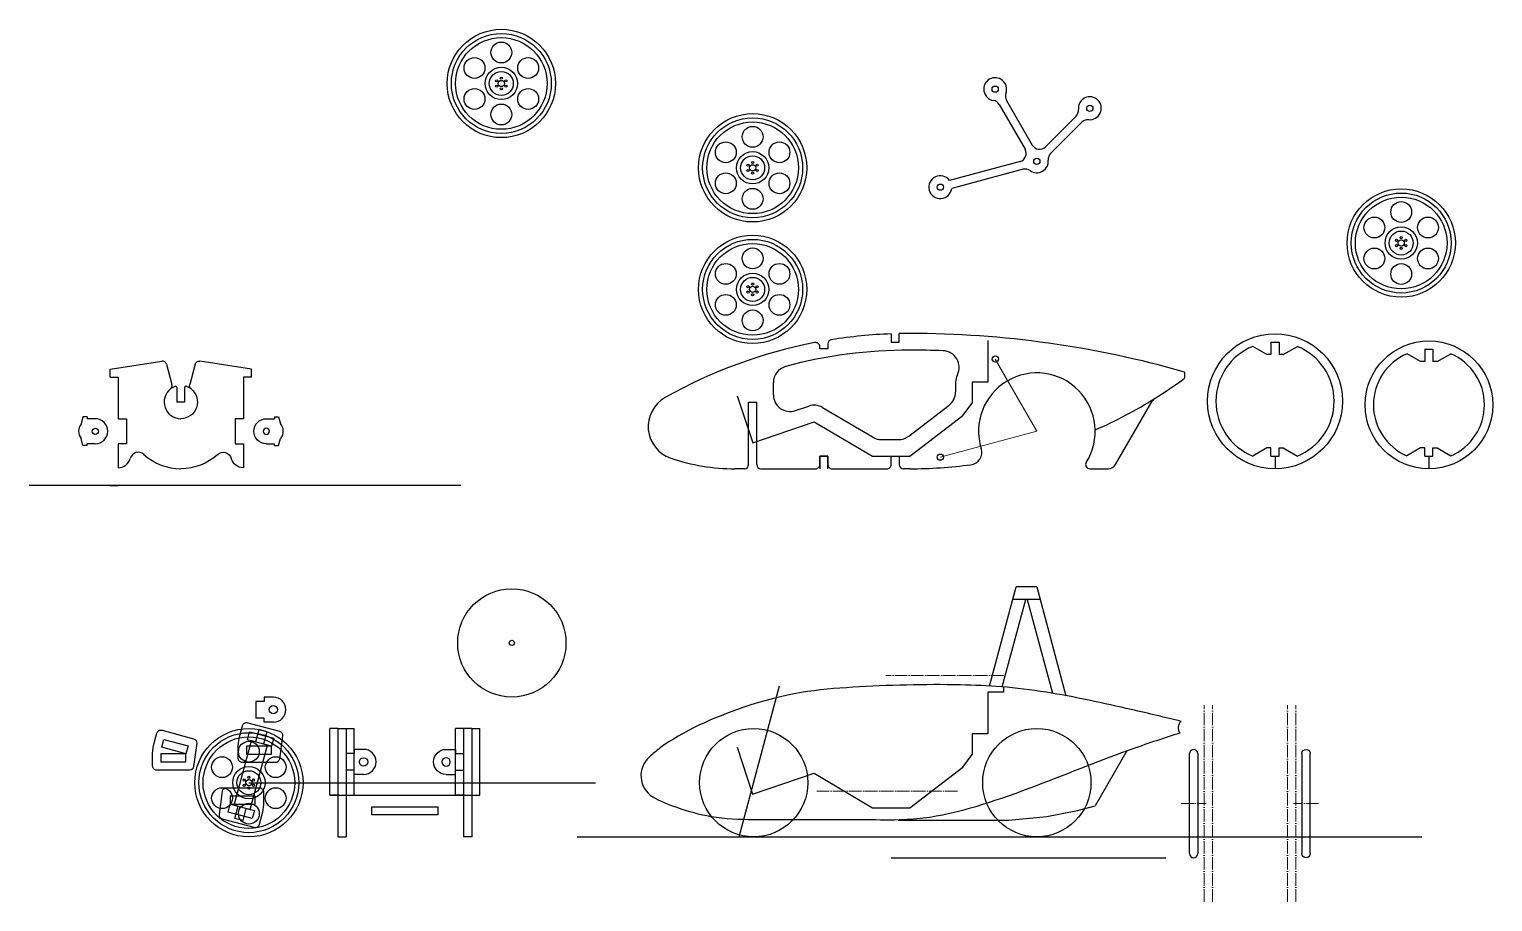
# Model space of a CAD drawing. Header units: inches. Extents: x -175 to 176, y 15 to 225.
import ezdxf

# ---------------------------------------------------------------- set-up
doc = ezdxf.new("R2010")
doc.units = ezdxf.units.IN
doc.header["$MEASUREMENT"] = 0
doc.linetypes.add('ACAD_ISO04W100', pattern=[30, 24, -3, 0, -3])
doc.layers.add('CUT', color=1, linetype='Continuous')
doc.layers.add('ETCH', color=5, linetype='Continuous')
doc.layers.add('NOPLOT', color=40, linetype='Continuous', lineweight=5)

# ---------------------------------------------------------------- blocks, each defined once
blk = doc.blocks.new('Wheel_Front')
at = {"layer": 'CUT'}
for p, q in [((-1, -12), (-1, 12)), ((1, 12), (1, -12))]:
    blk.add_line(p, q, dxfattribs=at)
for centre, start, end in [((0, 12), 0, 180), ((0, -12), 180, 0)]:
    blk.add_arc(centre, 1, start, end, dxfattribs=at)
at = {"layer": 'NOPLOT', "linetype": 'ACAD_ISO04W100', "ltscale": 0.125}
blk.add_line((-3, 0), (3, 0), dxfattribs=at)
blk = doc.blocks.new('Wheel')
at = {"layer": 'CUT'}
for centre, radius in [((0, 0), 13), ((0, 7.44), 2.5), ((-6.44, 3.72), 2.5), ((6.44, 3.72), 2.5), ((0, 0), 0.75), ((-6.44, -3.72), 2.5), ((6.44, -3.72), 2.5), ((0, -7.44), 2.5)]:
    blk.add_circle(centre, radius, dxfattribs=at)
at = {"layer": 'ETCH'}
for centre, radius in [((0, 0), 12), ((0, 0), 11), ((0, 0), 3.88), ((0, 0), 2.88), ((-1.11, 0.64), 0.25), ((0, 1.28), 0.25), ((1.11, 0.64), 0.25), ((-1.11, -0.64), 0.25), ((0, -1.28), 0.25), ((1.11, -0.64), 0.25)]:
    blk.add_circle(centre, radius, dxfattribs=at)
blk = doc.blocks.new('WheelSpacer')
at = {"layer": 'CUT'}
for radius in [3.88, 0.75]:
    blk.add_circle((0, 0), radius, dxfattribs=at)
blk = doc.blocks.new('SteeringColumn')
at = {"layer": 'CUT'}
for p, q in [((-11.01, -1), (-11.01, 1)), ((-11.01, 1), (-8.01, 1)), ((-8.01, 1), (-8.01, 2)), ((-8.01, 2), (8.01, 2)), ((8.01, 1), (8.01, 2)), ((11.01, 1), (8.01, 1)), ((11.01, -1), (11.01, 1)), ((-11.01, -1), (-8.01, -1)), ((-8.01, -1), (-8.01, -2)), ((-8.01, -2), (8.01, -2)), ((11.01, -1), (8.01, -1)), ((8.01, -1), (8.01, -2))]:
    blk.add_line(p, q, dxfattribs=at)
blk.add_circle((-1.87, 0), 0.75, dxfattribs=at)
blk = doc.blocks.new('SteeringRing')
at = {"layer": 'CUT'}
for p, q in [((-2.24, 2), (-4.19, 2)), ((-4.19, 2), (-4.19, -2)), ((0, 3), (-2.24, 3)), ((-2.24, 3), (-2.24, 2)), ((-2.24, -2), (-4.19, -2)), ((-2.24, -3), (-2.24, -2)), ((0, -3), (-2.24, -3))]:
    blk.add_line(p, q, dxfattribs=at)
blk.add_circle((0, 0), 1, dxfattribs=at)
blk.add_arc((0, 0), 3, 270, 90, dxfattribs=at)
blk = doc.blocks.new('RotationPlate')
at = {"layer": 'CUT'}
for p, q in [((2.65, -1.72), (-3.35, -1.72)), ((-3.35, -1.72), (-3.35, -3.67)), ((2.65, -3.67), (2.65, -1.72)), ((-3.35, -3.67), (2.65, -3.67))]:
    blk.add_line(p, q, dxfattribs=at)
blk.add_lwpolyline([(-3.09, 3.91), (4.51, 1.87, -0.376373), (5.25, 0.77), (4.51, -4.8, -0.376373), (3.52, -5.67), (-4.35, -5.67, -0.414214), (-5.35, -4.67), (-5.35, -1.59), (-5.12, 0.23), (-4.32, 3.2, -0.414214)], format="xyb", close=True, dxfattribs=at)
blk.add_lwpolyline([(3.15, 0.17), (2.65, -1.72), (-3.15, -0.17), (-2.65, 1.72)], close=True, dxfattribs=at)
blk = doc.blocks.new('asdf')
at = {"layer": 'CUT'}
for p, q in [((1.95, 2), (0, 2)), ((0, 2), (0, -2)), ((4.19, 3), (1.95, 3)), ((1.95, 3), (1.95, 2)), ((1.95, -2), (0, -2)), ((1.95, -3), (1.95, -2)), ((4.19, -3), (1.95, -3))]:
    blk.add_line(p, q, dxfattribs=at)
blk.add_circle((4.19, 0), 1, dxfattribs=at)
blk.add_arc((4.19, 0), 3, 270, 90, dxfattribs=at)
blk = doc.blocks.new('Hull')
at = {"layer": 'CUT'}
for p, q in [((19.96, 18.11), (19.96, 16.9)), ((35.12, 20.5), (35.12, 18.49)), ((35.12, 18.49), (37.08, 18.49)), ((37.08, 18.49), (37.08, 20.55)), ((126.35, 18.49), (128.3, 18.49)), ((126.35, 18.49), (126.35, 15.53)), ((128.3, 18.49), (128.3, 15.53)), ((18.01, 16.9), (18.01, 17.41)), ((19.96, 16.9), (18.01, 16.9)), ((125.35, 15.53), (121.97, 17.48)), ((126.35, 15.53), (125.35, 15.53)), ((129.3, 15.53), (128.3, 15.53)), ((129.3, 15.53), (132.68, 17.48)), ((162.29, 13.83), (159.02, 15.72)), ((163.29, 16.79), (165.24, 16.79)), ((163.29, 16.79), (163.29, 13.83)), ((165.24, 16.79), (165.24, 13.83)), ((166.24, 13.83), (169.52, 15.72)), ((105.62, 9.88), (105.62, 11.33)), ((163.29, 13.83), (162.29, 13.83)), ((166.24, 13.83), (165.24, 13.83)), ((6.85, 5.86), (6.85, 8.82)), ((50.62, 8.88), (50.62, 6.55)), ((0.9, -10.88), (0.9, 4.12)), ((0.9, 4.12), (2.85, 4.12)), ((2.85, -10.88), (2.85, 4.12)), ((89.04, -10.88), (97.81, 4.32)), ((12.13, 2.08), (15.34, 3.16)), ((18.66, 2.82), (30.78, -4.32)), ((39.35, -4.05), (49.05, 3.37)), ((32.81, -4.88), (36.92, -4.88)), ((125.35, -6.88), (121.97, -8.83)), ((126.35, -6.88), (125.35, -6.88)), ((126.35, -8.88), (126.35, -6.88)), ((128.3, -8.88), (128.3, -6.88)), ((128.3, -6.88), (129.3, -6.88)), ((129.3, -6.88), (132.68, -8.83)), ((162.29, -6.88), (158.99, -8.78)), ((163.29, -6.88), (162.29, -6.88)), ((163.29, -8.88), (163.29, -6.88)), ((165.24, -8.88), (165.24, -6.88)), ((165.24, -6.88), (166.24, -6.88)), ((166.24, -6.88), (169.55, -8.78)), ((35.12, -8.88), (37.08, -8.88)), ((37.08, -8.88), (37.08, -10.88)), ((126.35, -8.88), (128.3, -8.88)), ((127.32, -8.88), (127.32, -11.88)), ((163.29, -8.88), (165.24, -8.88)), ((164.27, -8.88), (164.27, -11.88)), ((-0.1, -11.88), (-2.38, -11.88)), ((39.62, -11.88), (38.08, -11.88)), ((82.82, -11.88), (87.31, -11.88))]:
    blk.add_line(p, q, dxfattribs=at)
blk.add_lwpolyline([(3.85, -11.88), (17.01, -11.88, 0.414214), (18.01, -10.88), (18.01, -8.88), (19.96, -8.88), (19.96, -10.88, 0.414214), (20.96, -11.88), (34.12, -11.88, 0.414214), (35.12, -10.88), (35.12, -8.88)], format="xyb", dxfattribs=at)
for centre, radius in [((127.32, 4.33), 16.2), ((164.27, 3.46), 15.33), ((60.13, 14.45), 0.75), ((46.94, -9.09), 0.75)]:
    blk.add_circle(centre, radius, dxfattribs=at)
for centre, radius, start, end in [((39.62, -99.42), 120, 100.954, 119.3129), ((17.01, 17.41), 1, 0, 100.954), ((20.96, 18.11), 1, 99.0228, 180), ((39.62, -99.42), 120, 92.1491, 99.0228), ((39.62, -99.42), 120, 90, 91.2176), ((39.62, -219.42), 240, 74.038, 90), ((39.62, -99.42), 116, 90, 104.8874), ((39.62, -219.42), 236, 88.0629, 90), ((47.47, 12.45), 4, 333.4768, 88.0629), ((127.32, 4.33), 14.2, 112.1534, 247.8466), ((127.32, 4.33), 14.2, 292.1534, 67.8466), ((164.27, 3.46), 13.33, 113.1784, 246.6633), ((164.27, 3.46), 13.33, 293.3367, 66.8216), ((10.85, 8.82), 4, 104.8874, 180), ((54.62, 8.88), 4, 153.4768, 180), ((70.13, -2.88), 14, 327.769, 197.2918), ((39.62, 99.12), 111, 302.0222, 306.4837), ((-15.21, -1.76), 8, 119.3129, 251.2873), ((10.85, 5.86), 4, 180, 288.7258), ((46.62, 6.55), 4, 307.4054, 0), ((99.54, 3.32), 2, 122.0222, 150), ((16.63, -0.62), 4, 59.4898, 108.7258), ((32.81, -0.88), 4, 239.4898, 270), ((36.92, -0.88), 4, 270, 307.4054), ((-2.38, 36.12), 48, 251.2873, 270), ((53.9, -7.93), 3, 277.5929, 17.2918), ((82.82, -10.88), 1, 147.769, 270), ((-0.1, -10.88), 1, 270, 0), ((3.85, -10.88), 1, 180, 270), ((38.08, -10.88), 1, 180, 270), ((39.62, 99.12), 111, 270, 277.5929), ((87.31, -9.87), 2, 270, 330)]:
    blk.add_arc(centre, radius, start, end, dxfattribs=at)
at = {"layer": 'ETCH'}
for p, q in [((58.38, 18.88), (58.38, 8.88)), ((58.38, 8.88), (54.62, 8.88)), ((54.62, 8.88), (54.62, 3.88)), ((-1.88, 5.62), (1.88, -5.62)), ((52.38, 0.88), (54.62, 3.88)), ((39.62, -8.88), (52.38, 0.88)), ((1.88, -5.62), (16.63, -0.62)), ((16.63, -0.62), (30.62, -8.88)), ((30.62, -8.88), (39.62, -8.88))]:
    blk.add_line(p, q, dxfattribs=at)
blk.add_arc((39.62, 99.12), 111, 293.6338, 302.0222, dxfattribs=at)
at = {"layer": 'NOPLOT'}
for q in [(60.13, 14.45), (46.94, -9.09)]:
    blk.add_line((70.13, -2.88), q, dxfattribs=at)
blk = doc.blocks.new('PivotPlate')
at = {"layer": 'CUT'}
for p, q in [((-0.97, 3.54), (-0.97, 0)), ((0.97, 0), (0.97, 3.54)), ((0.97, 0), (-0.97, 0))]:
    blk.add_line(p, q, dxfattribs=at)
for centre, radius, start, end in [((0, 0), 4, 109.0666, 128.266), ((-1.22, 3.54), 0.25, 0, 109.0666), ((1.23, 3.54), 0.25, 70.9334, 180), ((0, 0), 4, 51.734, 70.9334)]:
    blk.add_arc(centre, radius, start, end, dxfattribs=at)
blk = doc.blocks.new('Fork')
at = {"layer": 'CUT'}
for p, q in [((-16.98, 7.87), (-4.56, 9.81)), ((-16.98, 6), (-16.98, 7.87)), ((-3.44, 9.08), (-2.13, 4.18)), ((-16.98, 6), (-15.02, 6)), ((-15.02, 6), (-15.02, -4)), ((-23.5, -3.58), (-23.94, -5.22)), ((-22.5, -3.58), (-23.5, -3.58)), ((-22.5, -3.58), (-22.5, -4)), ((-20.53, -4), (-22.5, -4)), ((-15.02, -4), (-13.07, -4)), ((-13.07, -4), (-13.07, -10)), ((-23.5, -10.42), (-23.94, -8.78)), ((-22.5, -10.42), (-23.5, -10.42)), ((-22.5, -10.42), (-22.5, -10)), ((-20.53, -10), (-22.5, -10)), ((-13.07, -10), (-15.02, -10)), ((-15.02, -10), (-15.02, -15.75))]:
    blk.add_line(p, q, dxfattribs=at)
blk.add_circle((-20.53, -7), 0.75, dxfattribs=at)
for centre, radius, start, end in [((-4.41, 8.82), 1, 15, 98.8792), ((-3.1, 3.93), 1, 308.266, 15), ((0, 0), 4, 128.266, 270), ((-21.53, -7), 3, 143.5648, 216.4352), ((-20.53, -7), 3, 270, 90), ((-15.02, -12.75), 3, 270, 344.7574), ((-10.2, -14.06), 2, 47.7832, 164.7574), ((0, -2.82), 13.18, 227.7832, 270)]:
    blk.add_arc(centre, radius, start, end, dxfattribs=at)
blk = doc.blocks.new('Chainstay')
at = {"layer": 'CUT'}
for p, q in [((2.71, -2.69), (8.91, -13.43)), ((0.98, -3.69), (7.18, -14.43)), ((12.06, -13.85), (19.42, -6.49)), ((13.31, -15.42), (20.83, -7.9)), ((5.96, -17.37), (-10.97, -21.9)), ((6.7, -19.24), (-10.45, -23.84))]:
    blk.add_line(p, q, dxfattribs=at)
for centre in [(0, 0), (22.73, -4.59), (10, -17.32), (-13.18, -23.53)]:
    blk.add_circle(centre, 0.75, dxfattribs=at)
for centre, radius, start, end in [((0, 0), 2.75, 339.1667, 260.8333), ((-0.76, -4.69), 2, 30, 80.8333), ((4.44, -1.69), 2, 159.1667, 210), ((22.73, -4.59), 2.75, 264.1667, 185.8333), ((18, -5.08), 2, 315, 5.8333), ((22.25, -9.32), 2, 84.1667, 135), ((10.64, -12.43), 2, 210, 315), ((5.45, -15.43), 2, 285, 30), ((10, -17.32), 2.75, 234.1667, 5.8333), ((14.73, -16.84), 2, 135, 185.8333), ((-13.18, -23.53), 2.75, 36.3237, 353.6763), ((7.22, -21.17), 2, 54.1667, 105)]:
    blk.add_arc(centre, radius, start, end, dxfattribs=at)

msp = doc.modelspace()

# ---------------------------------------------------------------- linework, layer by layer
at = {"layer": 'CUT'}
for p, q in [((-71.4, 115.1), (-175.07, 115.1)), ((-155.65, 115.09), (-153.7, 115.1)), ((55.53, 66.95), (61.91, 90.75)), ((66.89, 90.75), (61.91, 90.75)), ((66.89, 90.75), (73.89, 64.63)), ((58.58, 66.74), (64.21, 87.75)), ((67.7, 87.75), (61.1, 87.75)), ((64.59, 87.75), (70.63, 65.21)), ((-4.58, 30.75), (5.12, 66.97)), ((58.89, 65.5), (55.14, 65.5)), ((55.14, 65.5), (55.14, 55.5)), ((58.89, 66.71), (58.89, 65.5)), ((-102.88, 40.75), (-102.88, 56.75)), ((-100.93, 56.75), (-102.88, 56.75)), ((-100.93, 56.75), (-100.93, 30.75)), ((-100.93, 56.75), (-98.98, 56.75)), ((-98.98, 56.75), (-98.98, 30.75)), ((-98.98, 56.75), (-97.03, 56.75)), ((-97.03, 40.75), (-97.03, 56.75)), ((-72.73, 40.75), (-72.73, 56.75)), ((-70.78, 56.75), (-72.73, 56.75)), ((-68.83, 56.75), (-70.78, 56.75)), ((-70.78, 56.75), (-70.78, 30.75)), ((-68.83, 56.75), (-68.83, 30.75)), ((-68.83, 56.75), (-66.88, 56.75)), ((-66.88, 40.75), (-66.88, 56.75)), ((55.14, 55.5), (51.39, 55.5)), ((51.39, 55.5), (51.39, 50.5)), ((-5.11, 52.25), (-1.36, 41)), ((49.14, 47.5), (51.39, 50.5)), ((88.49, 51.36), (80.91, 38.22)), ((-1.36, 41), (13.39, 46)), ((13.39, 46), (27.39, 37.75)), ((36.39, 37.75), (49.14, 47.5)), ((-122.33, 43.75), (-39.06, 43.75)), ((-100.93, 40.75), (-102.88, 40.75)), ((-102.88, 40.75), (-66.88, 40.75)), ((-98.98, 40.75), (-97.03, 40.75)), ((-70.78, 40.75), (-72.73, 40.75)), ((-68.83, 40.75), (-66.88, 40.75)), ((-92.84, 36.04), (-92.84, 37.99)), ((-92.84, 37.99), (-76.92, 37.99)), ((-76.92, 36.04), (-92.84, 36.04)), ((-76.92, 37.99), (-76.92, 36.04)), ((27.39, 37.75), (36.39, 37.75)), ((60.16, 34.78), (69.32, 35.66)), ((69.32, 35.66), (76.68, 37.09)), ((76.68, 37.09), (80.91, 38.22)), ((33.62, 34.78), (60.16, 34.78)), ((-100.93, 30.75), (-98.98, 30.75)), ((-68.83, 30.75), (-70.78, 30.75)), ((-43.49, 30.75), (159.32, 30.75)), ((31.89, 25.75), (97.88, 25.75))]:
    msp.add_line(p, q, dxfattribs=at)
msp.add_lwpolyline([(16.73, 119.1), (16.73, 122.1), (14.78, 122.1), (14.78, 119.1)], dxfattribs=at)
for centre, radius in [((-59.19, 77.29), 13), ((-59.19, 77.29), 0.625), ((-1.1, 43.75), 13), ((66.89, 43.75), 13)]:
    msp.add_circle(centre, radius, dxfattribs=at)
for centre, radius, start, end in [((103.01, 56.88), 2.18, 133.1832, 214.7257), ((-22.17, 45.45), 6, 131.9925, 237.7223)]:
    msp.add_arc(centre, radius, start, end, dxfattribs=at)
for points, knots in [([(101.52, 58.47), (97.71, 59.39), (88.42, 61.63), (66.71, 66.37), (47.31, 67.57), (21.96, 66.93), (1.74, 64.83), (-19.82, 55.35), (-25.37, 50.64), (-26.19, 49.91)], [0, 0, 0, 0, 12.908164, 31.492787, 53.77529, 81.825518, 110.036672, 128.26543, 131.58483, 131.58483, 131.58483, 131.58483]), ([(101.22, 55.64), (97.51, 54.45), (86.97, 51.05), (67.12, 42.94), (47.29, 35.9), (34.06, 34.64), (19.93, 35.05), (4.58, 34.6), (-10.79, 35.08), (-18.83, 37.42), (-23.59, 39.24), (-25.38, 40.37)], [0, 0, 0, 0, 13.603923, 38.678132, 63.560936, 69.773103, 78.84004, 105.789135, 116.08195, 124.582592, 130.955554, 130.955554, 130.955554, 130.955554])]:
    msp.add_open_spline(points, degree=3, knots=knots, dxfattribs=at)
at = {"layer": 'NOPLOT', "linetype": 'ACAD_ISO04W100', "ltscale": 0.125}
for p, q in [((58.89, 69.5), (30.62, 69.5)), ((107.06, 15.18), (107.06, 62.33)), ((109.06, 15.18), (109.06, 62.33)), ((127.06, 15.18), (127.06, 62.33)), ((129.06, 15.18), (129.06, 62.33)), ((47.85, 41.75), (13.8, 41.75))]:
    msp.add_line(p, q, dxfattribs=at)

# ---------------------------------------------------------------- block references
at = {"layer": 'CUT'}
for name, p in [('Wheel', (-61.71, 211.56)), ('Chainstay', (56.89, 210.2)), ('Wheel', (-1.36, 191.32)), ('Wheel', (154.39, 173.27)), ('Wheel', (-1.36, 162.14)), ('Hull', (-3.23, 130.97)), ('Fork', (-138.68, 135.1)), ('PivotPlate', (-138.68, 135.1)), ('SteeringRing', (-116.45, 61.27)), ('RotationPlate', (-140.1, 52.43)), ('Wheel', (-122.33, 43.75)), ('RotationPlate', (-119.52, 54.23)), ('asdf', (-98.98, 48.75)), ('Wheel_Front', (104.56, 38.75)), ('WheelSpacer', (-122.33, 43.75))]:
    msp.add_blockref(name, p, dxfattribs=at)
at = {"layer": 'CUT', "xscale": -1}
for name, p in [('Fork', (-138.68, 135.1)), ('asdf', (-70.78, 48.75)), ('Wheel_Front', (131.56, 38.75))]:
    msp.add_blockref(name, p, dxfattribs=at)
at = {"layer": 'CUT'}
for name, p, rotation in [('SteeringColumn', (-121.85, 45.56), 74.99999999999996), ('RotationPlate', (-124.17, 36.88), 179.9999999999999)]:
    msp.add_blockref(name, p, dxfattribs=dict(at, rotation=rotation))

doc.saveas('drawing.dxf')
